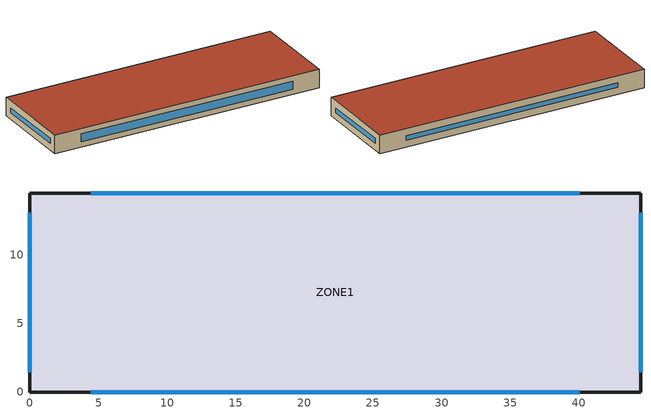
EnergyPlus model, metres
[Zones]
ZONE1
 floor ground (GROUND_FLOOR): 0,0 0,14.5 44.5,14.5 44.5,0 z0
 wall outside (EXT_WALL): 0,0 44.5,0 44.5,14.5 0,14.5 0,0 z0:3
 window (WINDOW_CON): 4.45,0 40.05,0 z0.83:2.14; 40.05,14.5 4.45,14.5 / 44.5,1.45 44.5,13.05 / 0,13.05 0,1.45 z1.12:1.87
 roof outside (ROOF_CON): 0,0 44.5,0 44.5,14.5 0,14.5 z3
[Building]
Clinic Washington Dulles: North Axis (plan up = true north)=0; Terrain=City; Loads Convergence Tolerance Value=0.04; Temperature Convergence Tolerance Value (C)=0.4; Solar Distribution=FullExterior; Maximum Number of Warmup Days=25; Minimum Number of Warmup Days=6
[Material]
Name | Roughness | Thickness (m) | Conductivity (W/m-K) | Density (kg/m3) | Specific Heat (J/kg-K)
CONCRETE_200 | MediumRough | 0.2 | 1.311 | 2240 | 836.8
WALL_INSUL | Rough | 0.2 | 0.1029 | 30 | 1400
GYPSUM_12 | Smooth | 0.0127 | 0.16 | 784.9 | 830
ROOF_INSUL | Rough | 0.2 | 0.04963 | 30 | 1400
METAL_DECK | Smooth | 0.0015 | 45 | 7830 | 500
SLAB_CONCRETE | MediumRough | 0.1 | 1.311 | 2240 | 836.8
CARPET | VeryRough | 0.0127 | 0.06 | 288 | 1380
[WindowMaterial:SimpleGlazingSystem]
GLAZING: U-Factor (W/m2-K)=2; Solar Heat Gain Coefficient=0.45; Visible Transmittance=0.62
[Construction]
EXT_WALL: CONCRETE_200, WALL_INSUL, GYPSUM_12
ROOF_CON: ROOF_INSUL, METAL_DECK
GROUND_FLOOR: SLAB_CONCRETE, CARPET
WINDOW_CON: GLAZING
[Zone]
ZONE1
[ZoneInfiltration:DesignFlowRate]
ZONE1 Infiltration: ZONE1, ALWAYS_ON, AirChanges/Hour, , , , 0.25, 1, 0, 0, 0
[People]
ZONE1 People: ZONE1, OCC_SCHED, Area/Person, , , 10.5, , , ACT_SCHED
[Lights]
ZONE1 Lights: ZONE1, LIGHT_SCHED, Watts/Area, , 10.9, , , , , 0, 0.7, 0.2
[ElectricEquipment]
ZONE1 Equipment: ZONE1, EQUIP_SCHED, Watts/Area, , 8.5, , 0, 0.5, 0
[HVACTemplate:Thermostat]
ZONE1 Thermostat: , HEAT_SP, , COOL_SP
[HVACTemplate:Zone:IdealLoadsAirSystem]
ZONE1: ZONE1 Thermostat
[Schedule:Compact]
ALWAYS_ON: Any Number, Through: 12/31, For: AllDays, Until: 24:00, 1
ACT_SCHED: Any Number, Through: 12/31, For: AllDays, Until: 24:00, 130
OCC_SCHED: Any Number, Through: 12/31, For: Weekdays SummerDesignDay WinterDesignDay, Until: 07:00, 0, Until: 19:00, 1, Until: 24:00, 0, For: Saturday, Until: 08:00, 0, Until: 13:00, 1, Until: 24:00, 0, For: AllOtherDays, Until: 24:00, 0
LIGHT_SCHED: Any Number, Through: 12/31, For: Weekdays SummerDesignDay WinterDesignDay, Until: 07:00, 0.1, Until: 19:00, 1, Until: 24:00, 0.1, For: Saturday, Until: 08:00, 0.1, Until: 13:00, 1, Until: 24:00, 0.1, For: AllOtherDays, Until: 24:00, 0.1
EQUIP_SCHED: Any Number, Through: 12/31, For: Weekdays SummerDesignDay WinterDesignDay, Until: 07:00, 0.4, Until: 19:00, 0.95, Until: 24:00, 0.4, For: Saturday, Until: 08:00, 0.4, Until: 13:00, 0.95, Until: 24:00, 0.4, For: AllOtherDays, Until: 24:00, 0.4
HEAT_SP: Any Number, Through: 12/31, For: Weekdays SummerDesignDay WinterDesignDay, Until: 07:00, 16.5, Until: 19:00, 20, Until: 24:00, 16.5, For: Saturday, Until: 08:00, 16.5, Until: 13:00, 20, Until: 24:00, 16.5, For: AllOtherDays, Until: 24:00, 16.5
COOL_SP: Any Number, Through: 12/31, For: Weekdays SummerDesignDay WinterDesignDay, Until: 07:00, 29, Until: 19:00, 24.5, Until: 24:00, 29, For: Saturday, Until: 08:00, 29, Until: 13:00, 24.5, Until: 24:00, 29, For: AllOtherDays, Until: 24:00, 29
